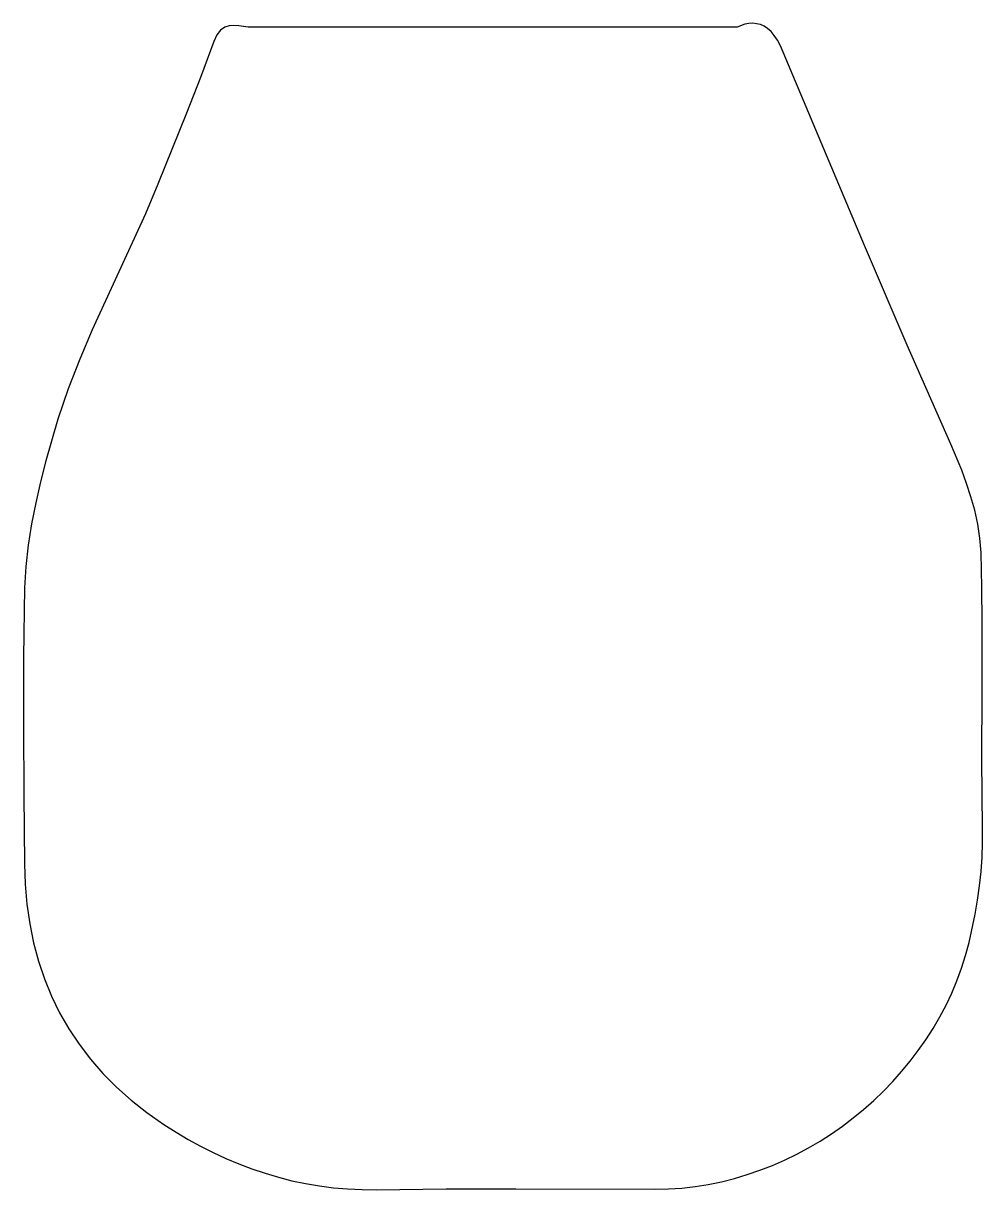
# Model space of a CAD drawing. Extents: x 0.2 to 81.9, y 0.2 to 99.6.
import ezdxf

# ---------------------------------------------------------------- set-up
doc = ezdxf.new("R2010")
doc.units = 0
doc.layers.add('Layer_1', color=7, linetype='CONTINUOUS')

msp = doc.modelspace()

# ---------------------------------------------------------------- linework, layer by layer
at = {"layer": 'Layer_1', "color": 7}
msp.add_lwpolyline([(62.349804, 99.629704), (62.004361, 99.6122), (61.661539, 99.548218), (60.995587, 99.30706), (19.346442, 99.30706), (18.53186, 99.426343), (18.119764, 99.45435), (17.717204, 99.421501), (17.333735, 99.297974), (16.97891, 99.053944), (16.662285, 98.659588), (16.393413, 98.085081), (15.259687, 95.021599), (14.068722, 91.980365), (11.642217, 85.901103), (10.576009, 83.395377), (9.456904, 80.911139), (7.166588, 75.96575), (6.048673, 73.48391), (4.98445, 70.98218), (4.000567, 68.450217), (3.123671, 65.877674), (2.100781, 62.326356), (1.640061, 60.54016), (1.227469, 58.746408), (0.873738, 56.944702), (0.589603, 55.134643), (0.385797, 53.315832), (0.273053, 51.487872), (0.187148, 45.588956), (0.171239, 39.702749), (0.206237, 33.829269), (0.273053, 27.968536), (0.330389, 26.215898), (0.477206, 24.509143), (0.713905, 22.848818), (1.040882, 21.235471), (1.458536, 19.669649), (1.967265, 18.151899), (2.567467, 16.682768), (3.259541, 15.262805), (4.043885, 13.892555), (4.920896, 12.572568), (5.890974, 11.303389), (6.954516, 10.085567), (8.11192, 8.919648), (9.363586, 7.80618), (10.70991, 6.745711), (12.151291, 5.738787), (13.182189, 5.082322), (14.22596, 4.462604), (15.282752, 3.880575), (16.352715, 3.33718), (17.435999, 2.833362), (18.532755, 2.370063), (19.64313, 1.948229), (20.767276, 1.568802), (21.905342, 1.232726), (23.057478, 0.940945), (24.223833, 0.694401), (25.404558, 0.494039), (26.599801, 0.340801), (27.809713, 0.235632), (29.034443, 0.179475), (30.274141, 0.173273), (36.204903, 0.250143), (42.135722, 0.253809), (53.997305, 0.207078), (55.143864, 0.233822), (56.28535, 0.313257), (57.420274, 0.444183), (58.547143, 0.6254), (59.664467, 0.855709), (60.770753, 1.133911), (61.86451, 1.458806), (62.944248, 1.829196), (64.008474, 2.243881), (65.055698, 2.701661), (66.084428, 3.201338), (67.093172, 3.741712), (68.08044, 4.321583), (69.044739, 4.939753), (69.984579, 5.595022), (70.898468, 6.286192), (71.784915, 7.012061), (72.642429, 7.771432), (73.469517, 8.563105), (74.264689, 9.385881), (75.026453, 10.23856), (75.753318, 11.119943), (76.443793, 12.028831), (77.096386, 12.964024), (77.709606, 13.924324), (78.281961, 14.908531), (78.81196, 15.915445), (79.298112, 16.943867), (79.738926, 17.992599), (80.132909, 19.06044), (80.478571, 20.146192), (80.77442, 21.248655), (81.293565, 23.663082), (81.500437, 24.870513), (81.669526, 26.080734), (81.798843, 27.295728), (81.886401, 28.517477), (81.930212, 29.747965), (81.928288, 30.989175), (81.868902, 36.86364), (81.885882, 42.731692), (81.890136, 48.599744), (81.859648, 51.535775), (81.792569, 54.47421), (81.695665, 55.715878), (81.513659, 56.924146), (81.25689, 58.103782), (80.935693, 59.259558), (80.560408, 60.396244), (80.141371, 61.51861), (79.213392, 63.739463), (75.497688, 72.192754), (71.861541, 80.687414), (64.687868, 97.711728), (64.43971, 98.195279), (64.174104, 98.599268), (63.893475, 98.928646), (63.600245, 99.188366), (63.296839, 99.38338), (62.985681, 99.51864), (62.669195, 99.599097), (62.349804, 99.629704)], close=True, dxfattribs=at)

doc.saveas('drawing.dxf')
